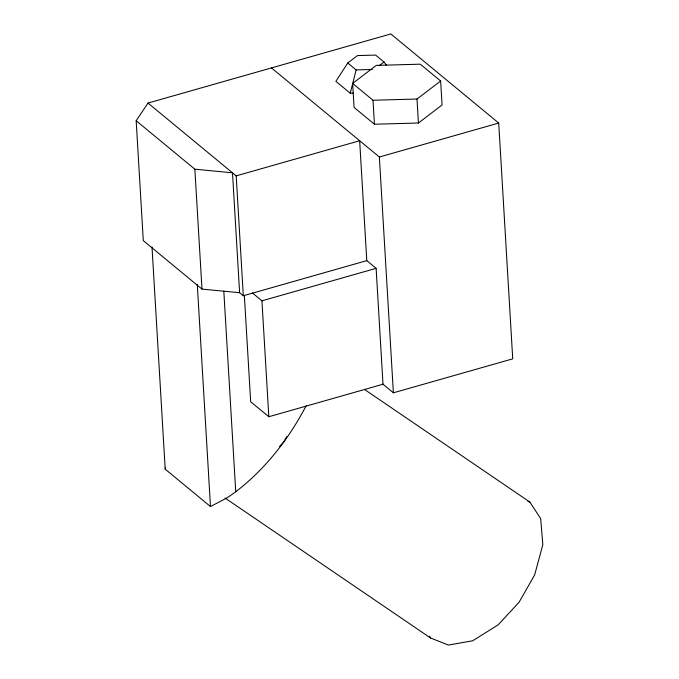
<?xml version="1.0" encoding="UTF-8"?>
<svg xmlns="http://www.w3.org/2000/svg" width="679" height="679" viewBox="0 0 679 679"><rect width="100%" height="100%" fill="white"/><g stroke="black" fill="none" stroke-linecap="round" stroke-linejoin="round"><path stroke-width="1.02" d="M306.085 405.889C288.83 438.855 265.404 469.087 235.732 491.757A120.972 72.246 -55.7 0 1 226.319 498.242L210.482 506.551L165.209 469.172L165.43 467.381M350.254 93.218L356.136 69.929L347.75 63.003L335.876 81.344L350.254 93.218L353.36 93.133M286.92 436.436L283.805 441.893L279.604 446.442M136.173 120.743L194.856 169.198L232.49 172.814L239.611 292.708L201.986 289.101L143.294 240.638L136.173 120.743L147.997 103.055L390.824 33.95L498.717 123.052L512.73 358.843L393.379 392.81L382.752 384.034M347.75 63.003L357.485 55.576L375.597 55.084L383.983 62.001L386.538 65.209M352.639 83.424L376.268 65.396L420.276 64.182L440.637 80.996L442.063 104.973L418.425 123.009L374.426 124.223L354.065 107.409L352.639 83.424L373.009 100.246L417.008 99.032L440.637 80.996M379.12 65.719L383.983 62.001M147.997 103.055L236.19 175.869L359.658 140.74L366.779 260.634L243.311 295.764L239.229 292.394M271.464 67.917L379.366 157.01L498.717 123.052M252.469 293.014L261.941 300.831L376.115 268.341L382.998 384.238L268.825 416.736L250.67 401.739L244.347 295.323M356.136 69.929L372.245 69.487M527.99 501.331L529.858 502.07L540.696 518.671L542.827 544.694L534.662 574.892L519.121 602.163L498.106 624.918L472.618 640.806L448.369 645.05L430.562 637.997L224.995 497.979M364.53 389.466L529.858 502.07M366.643 260.515L376.115 268.341M429.417 636.248L430.562 637.997M417.008 99.032L418.425 123.009M379.366 157.01L393.379 392.81M373.009 100.246L374.426 124.223M261.941 300.831L268.825 416.736M236.19 175.869L243.311 295.764M223.815 291.164L235.732 491.757M194.856 169.198L201.986 289.101M197.283 284.433L210.482 506.551M152.011 247.046L165.209 469.172"/></g></svg>
